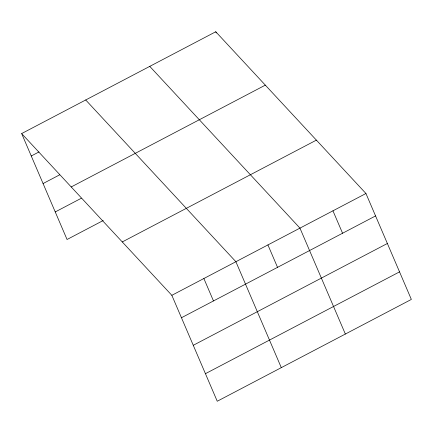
<?xml version="1.0" encoding="UTF-8"?>
<svg xmlns="http://www.w3.org/2000/svg" width="433" height="433" viewBox="0 0 433 433"><rect width="100%" height="100%" fill="white"/><g stroke="black" fill="none" stroke-linecap="round" stroke-linejoin="round"><path stroke-width="0.65" d="M21.65 133.57L215.758 31.755L365.95 193.508L411.35 299.43L217.242 401.245L171.841 295.317L21.65 133.57L67.05 239.492L103.227 220.516M31.263 155.988L38.97 151.945M43.073 183.543L59.678 174.835M71.212 186.948L265.321 85.133M55.24 211.937L81.334 198.249M122.279 241.939L316.388 140.13M171.841 295.317L365.95 193.508M181.454 317.741L375.563 215.932M193.264 345.296L387.373 243.487M205.431 373.684L399.54 271.875M149.758 66.373L299.955 228.121L345.355 334.049M85.707 99.969L235.898 261.721L281.298 367.644M332.95 210.817L342.563 233.235M215.758 31.755L216.278 32.968M267.924 244.921L277.537 267.345M203.873 278.522L213.48 300.94"/></g></svg>
